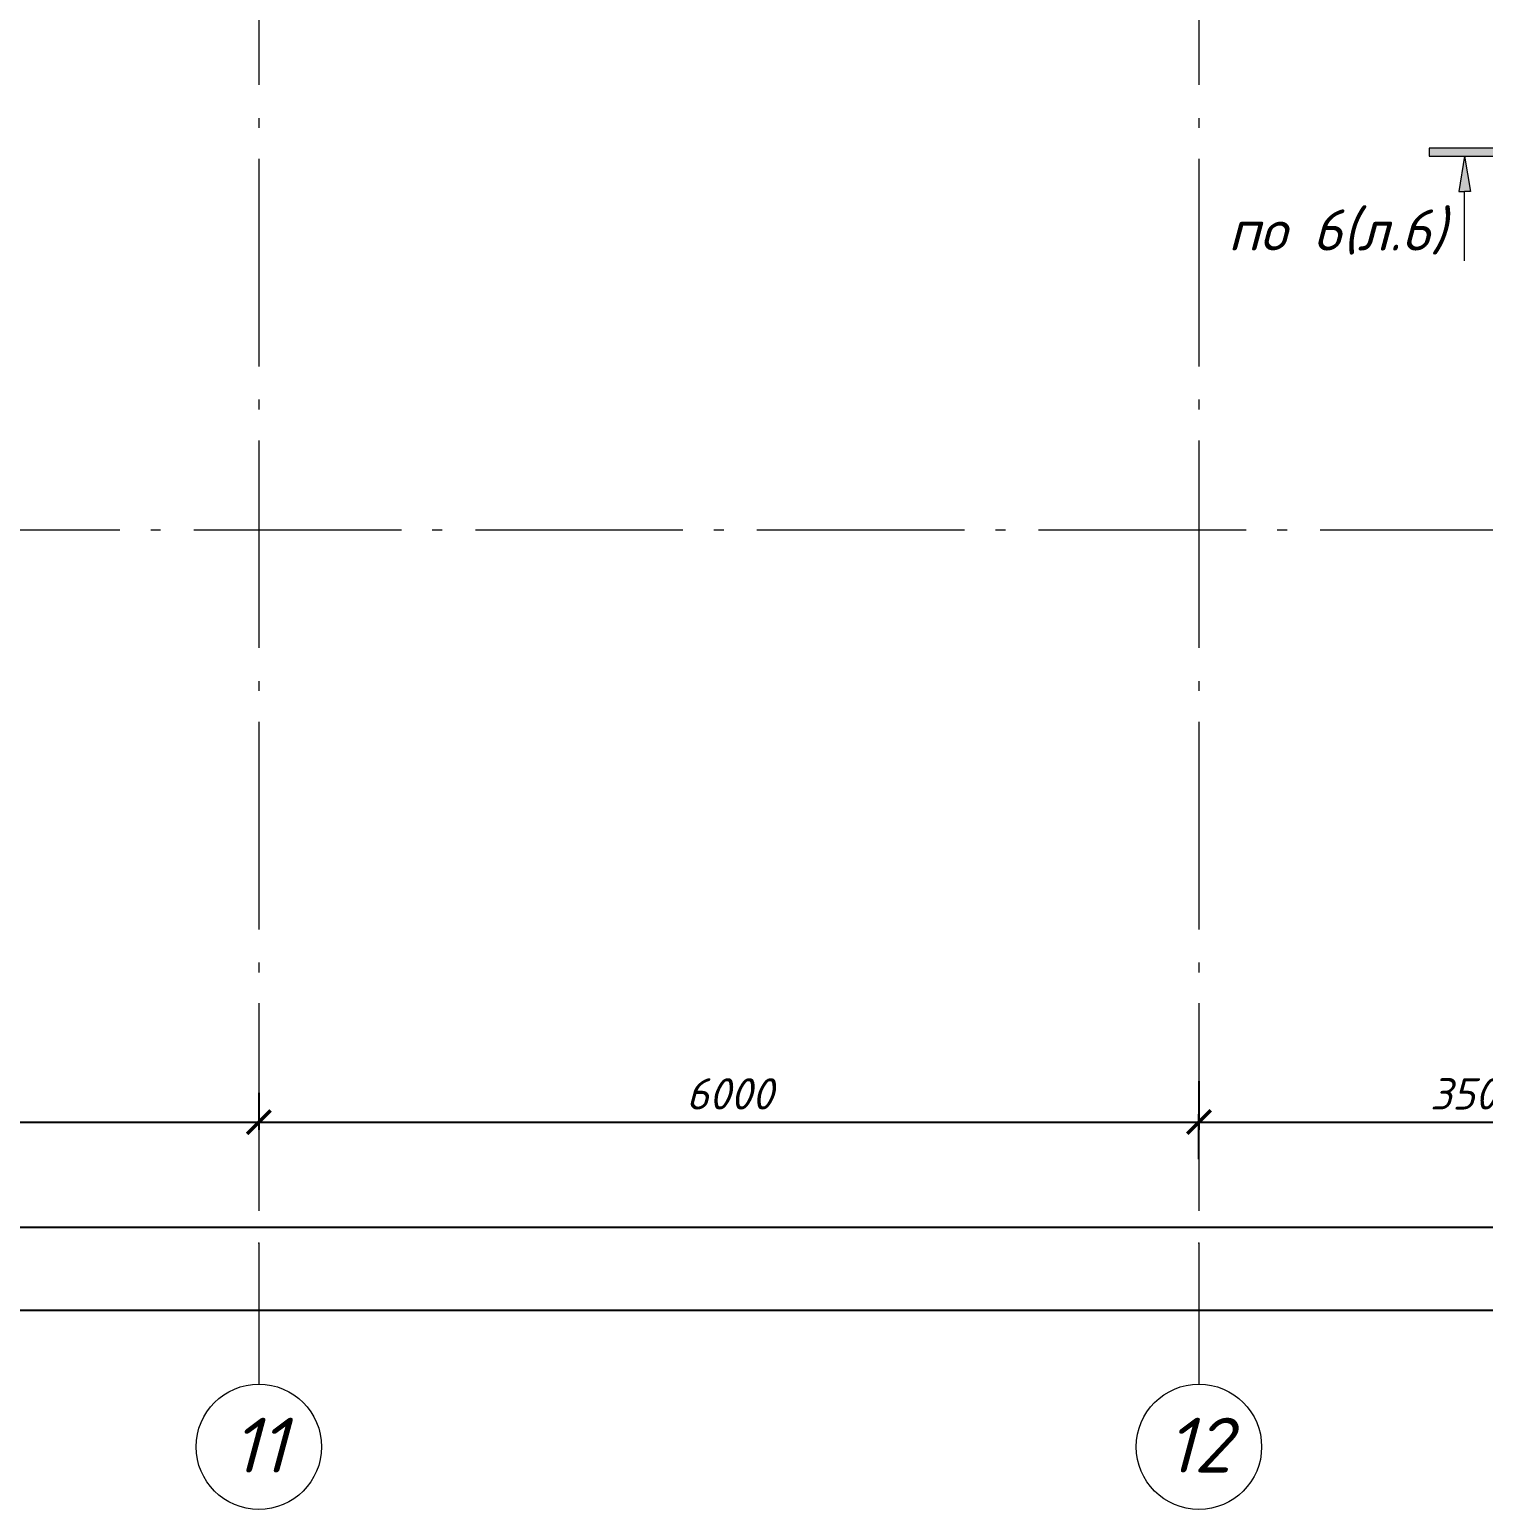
# Model space of a CAD drawing. Header units: millimetres. Extents: x -261261 to 40490, y -238222 to -44846.
# Drawn here: x -163964 to -154686, y -85462 to -76014 of the extents above; entities that cross this region are included whole.
import ezdxf
from ezdxf.enums import TextEntityAlignment as Align

# ---------------------------------------------------------------- set-up
doc = ezdxf.new("R2010")
doc.units = ezdxf.units.MM
doc.header["$MEASUREMENT"] = 0
doc.linetypes.add('Double Dashed', pattern=[1797.222233, 1325, -211.666656, 63.333344, -197.222233])
doc.layers.get('0').update_dxf_attribs({"lineweight": 5})
for name, color, linetype, lineweight in [('#Выноски', 150, 'Continuous', 15), ('оси_Ном._пера__96', 7, 'Continuous', 5), ('оси_Ном._пера__97', 7, 'Continuous', 20), ('размеры', 7, 'Continuous', 5)]:
    doc.layers.add(name, color=color, linetype=linetype, lineweight=lineweight)
doc.layers.add('оси', color=7, linetype='Continuous')
doc.styles.get("Standard").update_dxf_attribs({"font": 'isocpeui.ttf'})
doc.styles.add('STEP PR', font='isocpeui.ttf')
doc.styles.add('СГЕНЕРИР_СТИЛЬ_3', font='gost_2_304-81_type.ttf')
doc.dimstyles.get("Standard").update_dxf_attribs({"dimtxt": 200, "dimasz": 150, "dimexe": 50, "dimexo": 50, "dimgap": 80, "dimtad": 1, "dimdec": 0, "dimzin": 0, "dimdsep": 46, "dimtxsty": 'Standard', "dimblk": 'ARCHTICK', "dimcen": 5, "dimdle": 50, "dimadec": 0, "dimazin": 0, "dimtfac": 1, "dimtdec": 0, "dimtofl": 0, "dimtmove": 1, "dimatfit": 3, "dimfxl": 1, "dimtolj": 1, "dimtzin": 0, "dimarcsym": 0})

# ---------------------------------------------------------------- blocks, each defined once
blk = doc.blocks.new('Стандартный маркер сетки_10')
at = {"layer": 'оси_Ном._пера__96', "linetype": 'Double Dashed'}
for p, q in [((900, 0), (20403.4, 0)), ((20403.4, 0), (21303.4, 0))]:
    blk.add_line(p, q, dxfattribs=at)
blk.add_point((20403.4, 0), dxfattribs=at)
blk.add_point((20403.4, 0), dxfattribs=at)
at = {"layer": 'оси_Ном._пера__97', "linetype": 'Continuous'}
blk.add_circle((21703.4, 0), 400, dxfattribs=at)
at = {"layer": 'оси_Ном._пера__96', "style": 'СГЕНЕРИР_СТИЛЬ_3'}
blk.add_attdef('AC_MarkerText_1', text='', height=350, rotation=90, dxfattribs=at).set_placement((21973.1, -173.1), align=Align.BOTTOM_LEFT)
blk = doc.blocks.new('Стандартный маркер сетки_11')
at = {"layer": 'оси_Ном._пера__96', "linetype": 'Double Dashed'}
for p, q in [((900, 0), (20403.4, 0)), ((20403.4, 0), (21303.4, 0))]:
    blk.add_line(p, q, dxfattribs=at)
blk.add_point((20403.4, 0), dxfattribs=at)
blk.add_point((20403.4, 0), dxfattribs=at)
at = {"layer": 'оси_Ном._пера__97', "linetype": 'Continuous'}
blk.add_circle((21703.4, 0), 400, dxfattribs=at)
at = {"layer": 'оси_Ном._пера__96', "style": 'СГЕНЕРИР_СТИЛЬ_3'}
blk.add_attdef('AC_MarkerText_1', text='', height=350, rotation=90, dxfattribs=at).set_placement((21973.1, -208.7), align=Align.BOTTOM_LEFT)
blk = doc.blocks.new('_ArchTick')
at = {"color": 0, "linetype": 'ByBlock', "const_width": 0.15}
blk.add_lwpolyline([(-0.5, -0.5), (0.5, 0.5)], dxfattribs=at)
blk = doc.blocks.new('*D24')
at = {"layer": 'Defpoints', "color": 0, "transparency": 16777216}
for p in [(-214651.2, -83762.3), (-147001.2, -83943.5), (-147001.2, -84189.2)]:
    blk.add_point(p, dxfattribs=at)
at = {"layer": 'размеры', "color": 0, "lineweight": -2, "transparency": 16777216}
for p, q in [((-214651.2, -83812.3), (-214651.2, -84239.2)), ((-147001.2, -83993.5), (-147001.2, -84239.2)), ((-214701.2, -84189.2), (-146951.2, -84189.2))]:
    blk.add_line(p, q, dxfattribs=at)
at = {"layer": 'размеры', "color": 0, "lineweight": -2, "transparency": 16777216, "xscale": 150, "yscale": 150, "zscale": 150, "rotation": 180}
blk.add_blockref('_ArchTick', (-214651.2, -84189.2), dxfattribs=at)
at = {"layer": 'размеры', "color": 0, "lineweight": -2, "transparency": 16777216, "xscale": 150, "yscale": 150, "zscale": 150}
blk.add_blockref('_ArchTick', (-147001.2, -84189.2), dxfattribs=at)
at = {"layer": 'размеры', "color": 0, "transparency": 16777216, "insert": (-180813.2, -84007.9), "char_height": 200, "attachment_point": 5}
blk.add_mtext('\\A1;67650', dxfattribs=at)
blk = doc.blocks.new('*D36')
at = {"layer": 'Defpoints', "color": 0, "transparency": 16777216}
for p in [(-168501.2, -82603.7), (-162501.2, -82752.8), (-162501.2, -82989.2)]:
    blk.add_point(p, dxfattribs=at)
at = {"layer": 'размеры', "color": 0, "lineweight": -2, "transparency": 16777216}
for p, q in [((-168501.2, -82653.7), (-168501.2, -83039.2)), ((-162501.2, -82802.8), (-162501.2, -83039.2)), ((-168551.2, -82989.2), (-162451.2, -82989.2))]:
    blk.add_line(p, q, dxfattribs=at)
at = {"layer": 'размеры', "color": 0, "lineweight": -2, "transparency": 16777216, "xscale": 150, "yscale": 150, "zscale": 150, "rotation": 180}
blk.add_blockref('_ArchTick', (-168501.2, -82989.2), dxfattribs=at)
at = {"layer": 'размеры', "color": 0, "lineweight": -2, "transparency": 16777216, "xscale": 150, "yscale": 150, "zscale": 150}
blk.add_blockref('_ArchTick', (-162501.2, -82989.2), dxfattribs=at)
at = {"layer": 'размеры', "color": 0, "transparency": 16777216, "insert": (-165496.4, -82809.2), "char_height": 200, "attachment_point": 5}
blk.add_mtext('\\A1;6000', dxfattribs=at)
blk = doc.blocks.new('*D37')
at = {"layer": 'Defpoints', "color": 0, "transparency": 16777216}
for p in [(-162501.2, -82989.2), (-156501.2, -82989.2), (-156501.2, -83275.8)]:
    blk.add_point(p, dxfattribs=at)
at = {"layer": 'размеры', "color": 0, "lineweight": -2, "transparency": 16777216}
for p, q in [((-156501.2, -83225.8), (-156501.2, -82939.2)), ((-162551.2, -82989.2), (-156451.2, -82989.2))]:
    blk.add_line(p, q, dxfattribs=at)
at = {"layer": 'размеры', "color": 0, "lineweight": -2, "transparency": 16777216, "xscale": 150, "yscale": 150, "zscale": 150, "rotation": 180}
blk.add_blockref('_ArchTick', (-162501.2, -82989.2), dxfattribs=at)
at = {"layer": 'размеры', "color": 0, "lineweight": -2, "transparency": 16777216, "xscale": 150, "yscale": 150, "zscale": 150}
blk.add_blockref('_ArchTick', (-156501.2, -82989.2), dxfattribs=at)
at = {"layer": 'размеры', "color": 0, "transparency": 16777216, "insert": (-159496.4, -82809.2), "char_height": 200, "attachment_point": 5}
blk.add_mtext('\\A1;6000', dxfattribs=at)
blk = doc.blocks.new('*D38')
at = {"layer": 'Defpoints', "color": 0, "transparency": 16777216}
for p in [(-153001.2, -82653.5), (-156501.2, -82679.1), (-153001.2, -82989.2)]:
    blk.add_point(p, dxfattribs=at)
at = {"layer": 'размеры', "color": 0, "lineweight": -2, "transparency": 16777216}
for p, q in [((-156501.2, -82729.1), (-156501.2, -83039.2)), ((-153001.2, -82703.5), (-153001.2, -83039.2)), ((-156551.2, -82989.2), (-152951.2, -82989.2))]:
    blk.add_line(p, q, dxfattribs=at)
at = {"layer": 'размеры', "color": 0, "lineweight": -2, "transparency": 16777216, "xscale": 150, "yscale": 150, "zscale": 150, "rotation": 180}
blk.add_blockref('_ArchTick', (-156501.2, -82989.2), dxfattribs=at)
at = {"layer": 'размеры', "color": 0, "lineweight": -2, "transparency": 16777216, "xscale": 150, "yscale": 150, "zscale": 150}
blk.add_blockref('_ArchTick', (-153001.2, -82989.2), dxfattribs=at)
at = {"layer": 'размеры', "color": 0, "transparency": 16777216, "insert": (-154746.4, -82809.2), "char_height": 200, "attachment_point": 5}
blk.add_mtext('\\A1;3500', dxfattribs=at)
blk = doc.blocks.new('*D72')
at = {"layer": 'Defpoints', "color": 0, "transparency": 16777216}
for p in [(-184001.2, -83275.1), (-147001.2, -83424.1), (-147001.2, -83660.6)]:
    blk.add_point(p, dxfattribs=at)
at = {"layer": 'размеры', "color": 0, "lineweight": -2, "transparency": 16777216}
for p, q in [((-184001.2, -83325.1), (-184001.2, -83710.6)), ((-147001.2, -83474.1), (-147001.2, -83710.6)), ((-184051.2, -83660.6), (-146951.2, -83660.6))]:
    blk.add_line(p, q, dxfattribs=at)
at = {"layer": 'размеры', "color": 0, "lineweight": -2, "transparency": 16777216, "xscale": 150, "yscale": 150, "zscale": 150, "rotation": 180}
blk.add_blockref('_ArchTick', (-184001.2, -83660.6), dxfattribs=at)
at = {"layer": 'размеры', "color": 0, "lineweight": -2, "transparency": 16777216, "xscale": 150, "yscale": 150, "zscale": 150}
blk.add_blockref('_ArchTick', (-147001.2, -83660.6), dxfattribs=at)
at = {"layer": 'размеры', "color": 0, "transparency": 16777216, "insert": (-165496.4, -83479.3), "char_height": 200, "attachment_point": 5}
blk.add_mtext('\\A1;37000', dxfattribs=at)
blk = doc.blocks.new('*U269')
at = {"ltscale": 100}
h = blk.add_hatch(color=256, dxfattribs=at)
h.dxf.hatch_style = 1
h.paths.add_polyline_path([(-335, 770), (-335, 700), (665, 700), (665, 770)])
h = blk.add_hatch(color=256, dxfattribs=at)
h.dxf.hatch_style = 1
h.paths.add_polyline_path([(-85, 400), (-35, 400), (15, 400), (-35, 700)])
at = {"linetype": 'Continuous', "ltscale": 100}
for p, q in [((-335, 770), (-335, 700)), ((665, 770), (-335, 770)), ((-335, 700), (665, 700)), ((-35, 700), (-85, 400)), ((-35, 700), (15, 400)), ((-85, 400), (-35, 400)), ((15, 400), (-35, 400))]:
    blk.add_line(p, q, dxfattribs=at)
blk.add_lwpolyline([(665, 770), (665, 700)], dxfattribs=at)
at = {"linetype": 'Continuous', "ltscale": 100, "extrusion": (-1, 1e-16, 0), "elevation": 35}
blk.add_lwpolyline([(190, 0), (-400, 0)], dxfattribs=at)
at = {"ltscale": 100, "style": 'STEP PR'}
blk.add_attdef('Nh', text='', height=350, dxfattribs=at).set_placement((-192, -102), align=Align.RIGHT)

msp = doc.modelspace()

# ---------------------------------------------------------------- linework, layer by layer
at = {"layer": 'оси_Ном._пера__96', "linetype": 'Double Dashed', "lineweight": 5}
msp.add_line((-143619.1, -79210.4), (-216265.2, -79210.4), dxfattribs=at)

# ---------------------------------------------------------------- block references
at = {"layer": '#Выноски', "xscale": 0.75, "yscale": 0.75, "zscale": 0.75}
msp.add_blockref('*U269', (-154779.6, -77348.4), dxfattribs=at).add_auto_attribs({'Nh': 'по 6(л.6)'})
at = {"layer": 'оси', "color": 251, "linetype": 'Continuous', "lineweight": 13}
ref = msp.add_blockref('Стандартный маркер сетки_10', (-162501.2, -63359), dxfattribs=dict(at, zscale=1000, rotation=270))
ref.add_attrib('AC_MarkerText_1', '11', dxfattribs={"color": 7, "linetype": 'Continuous', "lineweight": 13, "height": 350, "rotation": 360}).set_placement((-162674.3, -85332), align=Align.BOTTOM_LEFT)
ref = msp.add_blockref('Стандартный маркер сетки_11', (-156501.2, -63359), dxfattribs=dict(at, zscale=1000, rotation=270))
ref.add_attrib('AC_MarkerText_1', '12', dxfattribs={"color": 7, "linetype": 'Continuous', "lineweight": 13, "height": 350, "rotation": 360}).set_placement((-156709.9, -85332), align=Align.BOTTOM_LEFT)

# ---------------------------------------------------------------- dimensions: what is measured, and where the dimension line sits
at = {"layer": 'размеры'}
for base, p1, p2, picture, middle in [((-162501.2, -82989.2), (-168501.2, -82603.7), (-162501.2, -82752.8), '*D36', (-165496.4, -82989.2)), ((-153001.2, -82989.2), (-156501.2, -82679.1), (-153001.2, -82653.5), '*D38', (-154746.4, -82989.2)), ((-156501.2, -82989.2), (-162501.2, -82989.2), (-156501.2, -83275.8), '*D37', (-159496.4, -82989.2)), ((-147001.2, -83660.6), (-184001.2, -83275.1), (-147001.2, -83424.1), '*D72', (-165496.4, -83660.6)), ((-147001.2, -84189.2), (-214651.2, -83762.3), (-147001.2, -83943.5), '*D24', (-180813.2, -84189.2))]:
    dim = msp.add_linear_dim(base=base, p1=p1, p2=p2, dimstyle='Standard', dxfattribs=at)
    dim.commit()
    dim.dimension.update_dxf_attribs({"geometry": picture, "text_midpoint": middle, "dimtype": 160})

doc.saveas('drawing.dxf')
